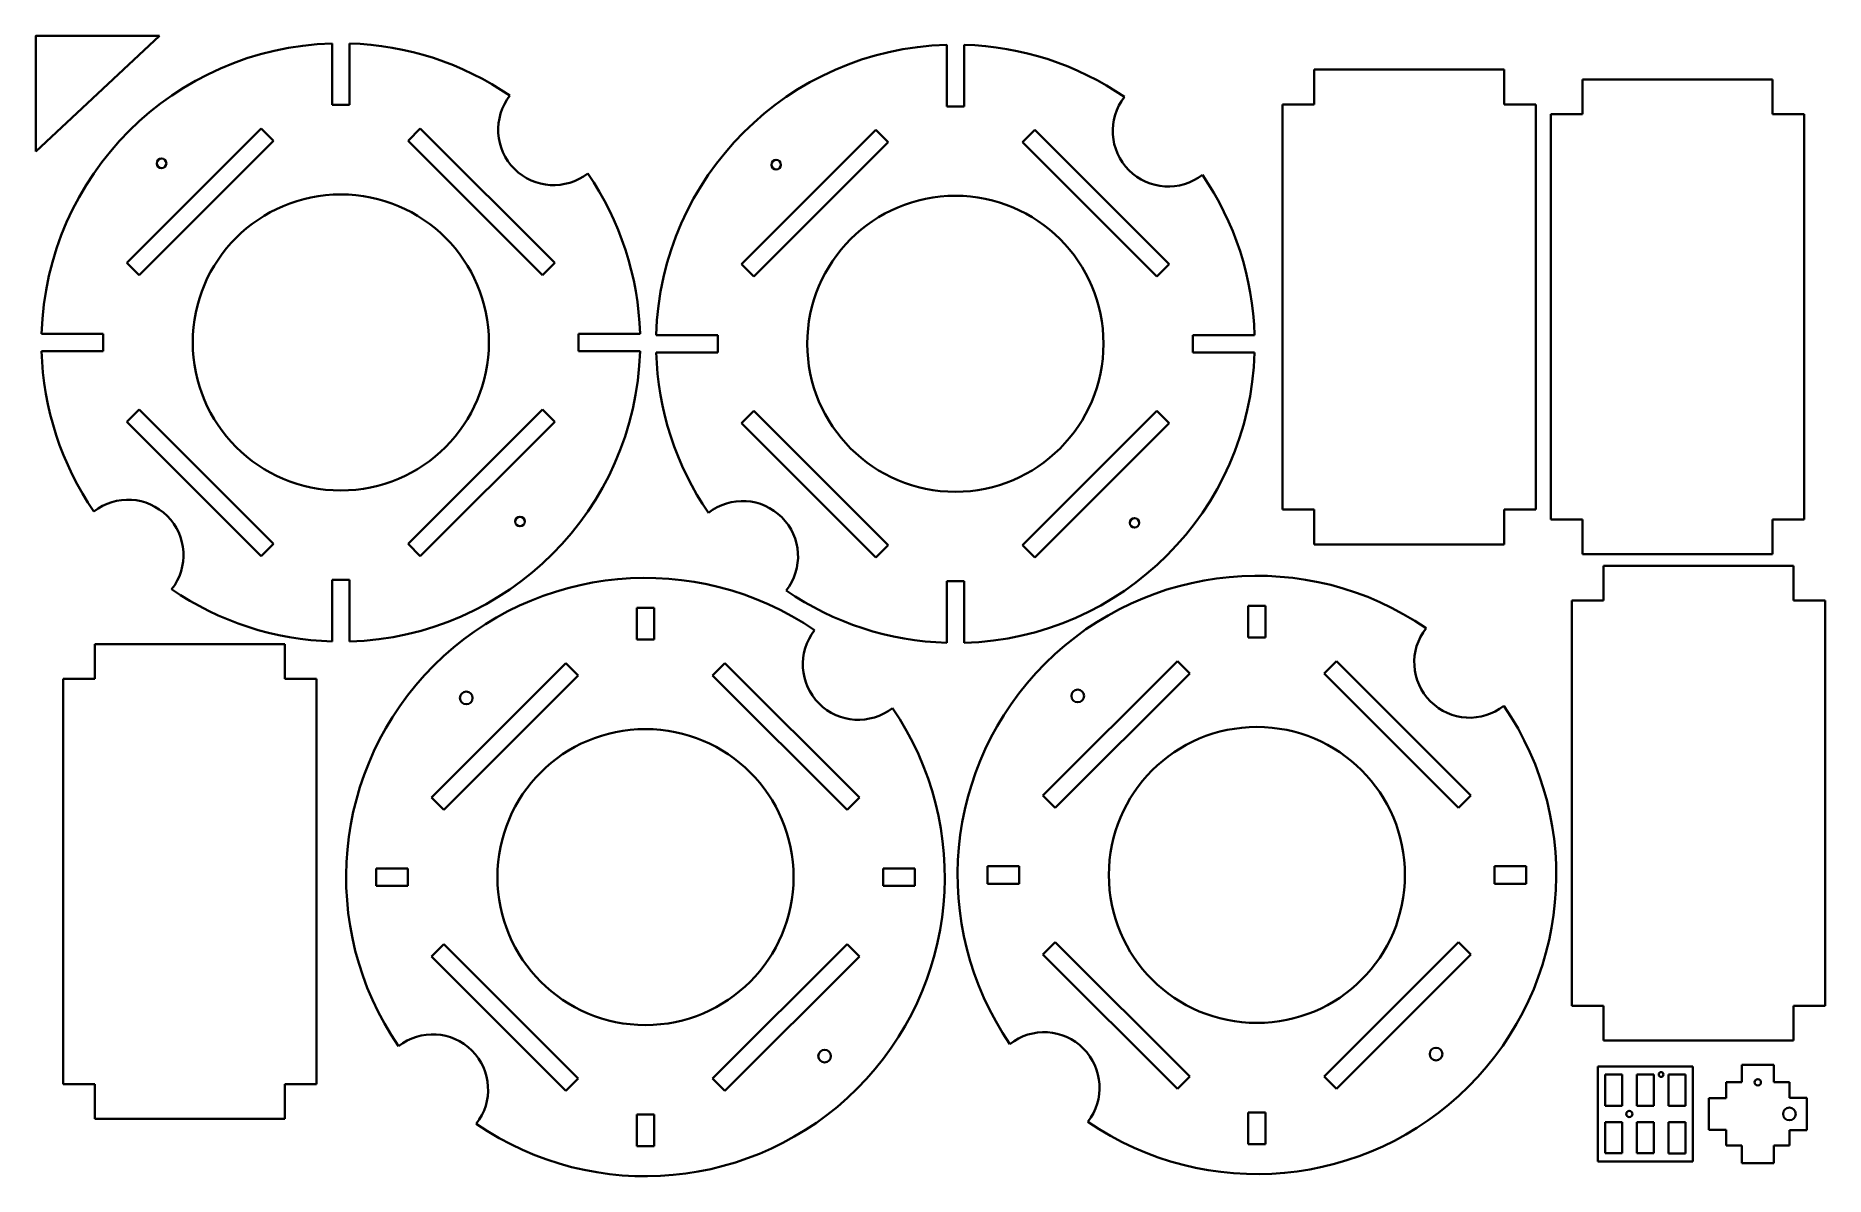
# Model space of a CAD drawing. Extents: x 9 to 574, y 51 to 411.
import ezdxf

# ---------------------------------------------------------------- set-up
doc = ezdxf.new("R2010")
doc.units = 0

msp = doc.modelspace()

# ---------------------------------------------------------------- linework, layer by layer
at = {"color": 7, "lineweight": 35}
for p, q in [((9.411594, 410.785034), (9.411594, 374.198761)), ((9.411594, 410.785034), (48.439434, 410.785034)), ((48.439434, 410.785034), (9.411594, 374.198761)), ((412.956818, 400.115967), (472.956818, 400.115967)), ((497.710571, 396.993073), (557.710571, 396.993073)), ((402.956818, 389.115967), (402.956818, 261.115967)), ((482.956818, 389.115967), (482.956818, 261.115967)), ((487.710571, 385.993073), (487.710571, 257.993073)), ((567.710571, 385.993073), (567.710571, 257.993073)), ((38.1744, 339.020172), (80.6008, 381.446564)), ((173.231781, 339.020172), (130.805389, 381.446564)), ((232.189758, 338.596436), (274.61615, 381.022827)), ((367.247131, 338.596436), (324.82074, 381.022827)), ((84.489891, 377.557495), (42.063484, 335.131073)), ((126.916298, 377.557495), (169.342712, 335.131073)), ((278.505249, 377.133759), (236.078827, 334.707336)), ((320.931641, 377.133759), (363.358063, 334.707336)), ((38.1744, 288.815582), (80.6008, 246.389191)), ((84.489891, 250.278259), (42.063484, 292.704681)), ((126.916298, 250.278259), (169.342712, 292.704681)), ((173.231781, 288.815582), (130.805389, 246.389191)), ((232.189758, 288.391846), (274.61615, 245.965454)), ((278.505249, 249.854523), (236.078827, 292.280945)), ((320.931641, 249.854523), (363.358063, 292.280945)), ((367.247131, 288.391846), (324.82074, 245.965454)), ((412.956818, 250.115967), (472.956818, 250.115967)), ((497.710571, 246.993073), (557.710571, 246.993073)), ((504.316772, 243.369705), (564.316772, 243.369705)), ((494.316772, 232.369705), (494.316772, 104.369705)), ((574.316772, 232.369705), (574.316772, 104.369705)), ((28.016251, 218.637482), (88.016251, 218.637482)), ((134.348755, 170.149277), (176.775162, 212.575684)), ((269.406158, 170.149277), (226.979752, 212.575684)), ((327.377655, 170.80986), (369.804047, 213.236267)), ((373.693146, 209.347168), (331.266724, 166.920776)), ((416.119537, 209.347168), (458.545959, 166.920776)), ((462.435028, 170.80986), (420.008636, 213.236267)), ((18.016251, 207.637482), (18.016251, 79.637482)), ((98.016251, 207.637482), (98.016251, 79.637482)), ((180.664246, 208.686584), (138.237854, 166.260193)), ((223.090668, 208.686584), (265.517059, 166.260193)), ((373.693146, 82.067955), (331.266724, 124.494362)), ((416.119537, 82.067955), (458.545959, 124.494362)), ((134.348755, 119.944687), (176.775162, 77.518288)), ((180.664246, 81.407372), (138.237854, 123.833778)), ((223.090668, 81.407372), (265.517059, 123.833778)), ((269.406158, 119.944687), (226.979752, 77.518288)), ((327.377655, 120.60527), (369.804047, 78.178871)), ((462.435028, 120.60527), (420.008636, 78.178871)), ((504.316772, 93.369705), (564.316772, 93.369705)), ((28.016251, 68.637482), (88.016251, 68.637482))]:
    msp.add_line(p, q, dxfattribs=at)
at = {"color": 7, "lineweight": 35, "ltscale": 0.4865}
for p, q in [((102.953094, 408.377869), (102.953094, 388.917877)), ((108.453094, 408.377869), (108.453094, 388.917877))]:
    msp.add_line(p, q, dxfattribs=at)
at = {"color": 7, "lineweight": 35, "ltscale": 0.486499}
for p, q in [((296.968445, 407.954102), (296.968445, 388.494141)), ((302.468445, 407.954102), (302.468445, 388.494141)), ((11.243118, 316.667877), (30.703094, 316.667877)), ((200.163071, 316.667877), (180.703094, 316.667877)), ((11.243118, 311.167877), (30.703094, 311.167877)), ((200.163071, 311.167877), (180.703094, 311.167877)), ((205.258469, 316.244141), (224.718445, 316.244141)), ((205.258469, 310.744141), (224.718445, 310.744141)), ((394.178406, 316.244141), (374.718445, 316.244141)), ((394.178406, 310.744141), (374.718445, 310.744141)), ((102.953094, 219.457901), (102.953094, 238.917877)), ((108.453094, 219.457901), (108.453094, 238.917877)), ((296.968445, 219.034164), (296.968445, 238.494141)), ((302.468445, 219.034164), (302.468445, 238.494141))]:
    msp.add_line(p, q, dxfattribs=at)
at = {"color": 7, "lineweight": 35, "ltscale": 0.275}
for p, q in [((412.956818, 389.115967), (412.956818, 400.115967)), ((472.956818, 389.115967), (472.956818, 400.115967)), ((497.710571, 385.993073), (497.710571, 396.993073)), ((557.710571, 385.993073), (557.710571, 396.993073)), ((412.956818, 261.115967), (412.956818, 250.115967)), ((472.956818, 261.115967), (472.956818, 250.115967)), ((497.710571, 257.993073), (497.710571, 246.993073)), ((557.710571, 257.993073), (557.710571, 246.993073)), ((504.316772, 232.369705), (504.316772, 243.369705)), ((564.316772, 232.369705), (564.316772, 243.369705)), ((28.016251, 207.637482), (28.016251, 218.637482)), ((88.016251, 207.637482), (88.016251, 218.637482)), ((504.316772, 104.369705), (504.316772, 93.369705)), ((564.316772, 104.369705), (564.316772, 93.369705)), ((28.016251, 79.637482), (28.016251, 68.637482)), ((88.016251, 79.637482), (88.016251, 68.637482))]:
    msp.add_line(p, q, dxfattribs=at)
at = {"color": 7, "lineweight": 35, "ltscale": 0.1375}
for p, q in [((102.953094, 388.917877), (108.453094, 388.917877)), ((296.968445, 388.494141), (302.468445, 388.494141)), ((84.489891, 377.557495), (80.6008, 381.446564)), ((126.916298, 377.557495), (130.805389, 381.446564)), ((278.505249, 377.133759), (274.61615, 381.022827)), ((320.931641, 377.133759), (324.82074, 381.022827)), ((42.063484, 335.131073), (38.1744, 339.020172)), ((169.342712, 335.131073), (173.231781, 339.020172)), ((236.078827, 334.707336), (232.189758, 338.596436)), ((363.358063, 334.707336), (367.247131, 338.596436)), ((30.703094, 316.667877), (30.703094, 311.167877)), ((180.703094, 316.667877), (180.703094, 311.167877)), ((224.718445, 316.244141), (224.718445, 310.744141)), ((374.718445, 316.244141), (374.718445, 310.744141)), ((42.063484, 292.704681), (38.1744, 288.815582)), ((169.342712, 292.704681), (173.231781, 288.815582)), ((236.078827, 292.280945), (232.189758, 288.391846)), ((363.358063, 292.280945), (367.247131, 288.391846)), ((84.489891, 250.278259), (80.6008, 246.389191)), ((126.916298, 250.278259), (130.805389, 246.389191)), ((278.505249, 249.854523), (274.61615, 245.965454)), ((320.931641, 249.854523), (324.82074, 245.965454)), ((102.953094, 238.917877), (108.453094, 238.917877)), ((296.968445, 238.494141), (302.468445, 238.494141)), ((199.127457, 230.046982), (204.627457, 230.046982)), ((392.156342, 230.707565), (397.656342, 230.707565)), ((397.656342, 220.707565), (392.156342, 220.707565)), ((204.627457, 220.046982), (199.127457, 220.046982)), ((180.664246, 208.686584), (176.775162, 212.575684)), ((223.090668, 208.686584), (226.979752, 212.575684)), ((373.693146, 209.347168), (369.804047, 213.236267)), ((416.119537, 209.347168), (420.008636, 213.236267)), ((138.237854, 166.260193), (134.348755, 170.149277)), ((265.517059, 166.260193), (269.406158, 170.149277)), ((331.266724, 166.920776), (327.377655, 170.80986)), ((458.545959, 166.920776), (462.435028, 170.80986)), ((116.877457, 147.796982), (116.877457, 142.296982)), ((126.877457, 142.296982), (126.877457, 147.796982)), ((276.877441, 142.296982), (276.877441, 147.796982)), ((286.877441, 147.796982), (286.877441, 142.296982)), ((309.906342, 148.457565), (309.906342, 142.957565)), ((319.906342, 142.957565), (319.906342, 148.457565)), ((469.906342, 142.957565), (469.906342, 148.457565)), ((479.906342, 148.457565), (479.906342, 142.957565)), ((331.266724, 124.494362), (327.377655, 120.60527)), ((458.545959, 124.494362), (462.435028, 120.60527)), ((138.237854, 123.833778), (134.348755, 119.944687)), ((265.517059, 123.833778), (269.406158, 119.944687)), ((180.664246, 81.407372), (176.775162, 77.518288)), ((223.090668, 81.407372), (226.979752, 77.518288)), ((373.693146, 82.067955), (369.804047, 78.178871)), ((416.119537, 82.067955), (420.008636, 78.178871)), ((204.627457, 70.046982), (199.127457, 70.046982)), ((397.656342, 70.707565), (392.156342, 70.707565)), ((199.127457, 60.046982), (204.627457, 60.046982)), ((392.156342, 60.707565), (397.656342, 60.707565))]:
    msp.add_line(p, q, dxfattribs=at)
at = {"color": 7, "lineweight": 35, "ltscale": 0.25}
for p, q in [((402.956818, 389.115967), (412.956818, 389.115967)), ((482.956818, 389.115967), (472.956818, 389.115967)), ((487.710571, 385.993073), (497.710571, 385.993073)), ((567.710571, 385.993073), (557.710571, 385.993073)), ((402.956818, 261.115967), (412.956818, 261.115967)), ((482.956818, 261.115967), (472.956818, 261.115967)), ((487.710571, 257.993073), (497.710571, 257.993073)), ((567.710571, 257.993073), (557.710571, 257.993073)), ((494.316772, 232.369705), (504.316772, 232.369705)), ((574.316772, 232.369705), (564.316772, 232.369705)), ((199.127457, 220.046982), (199.127457, 230.046982)), ((204.627457, 230.046982), (204.627457, 220.046982)), ((392.156342, 220.707565), (392.156342, 230.707565)), ((397.656342, 230.707565), (397.656342, 220.707565)), ((18.016251, 207.637482), (28.016251, 207.637482)), ((98.016251, 207.637482), (88.016251, 207.637482)), ((126.877457, 147.796982), (116.877457, 147.796982)), ((276.877441, 147.796982), (286.877441, 147.796982)), ((319.906342, 148.457565), (309.906342, 148.457565)), ((469.906342, 148.457565), (479.906342, 148.457565)), ((116.877457, 142.296982), (126.877457, 142.296982)), ((286.877441, 142.296982), (276.877441, 142.296982)), ((309.906342, 142.957565), (319.906342, 142.957565)), ((479.906342, 142.957565), (469.906342, 142.957565)), ((494.316772, 104.369705), (504.316772, 104.369705)), ((574.316772, 104.369705), (564.316772, 104.369705)), ((18.016251, 79.637482), (28.016251, 79.637482)), ((98.016251, 79.637482), (88.016251, 79.637482)), ((199.127457, 70.046982), (199.127457, 60.046982)), ((204.627457, 60.046982), (204.627457, 70.046982)), ((392.156342, 70.707565), (392.156342, 60.707565)), ((397.656342, 60.707565), (397.656342, 70.707565))]:
    msp.add_line(p, q, dxfattribs=at)
at = {"color": 5, "lineweight": 35}
for p, q in [((502.525574, 85.210068), (532.525574, 85.210068)), ((502.525574, 55.210068), (502.525574, 85.210068)), ((532.525574, 85.210068), (532.525574, 55.210068)), ((532.525574, 55.210068), (502.525574, 55.210068))]:
    msp.add_line(p, q, dxfattribs=at)
at = {"color": 5, "lineweight": 35, "ltscale": 0.252499}
msp.add_line((547.975586, 85.710068), (558.075562, 85.710068), dxfattribs=at)
at = {"color": 5, "lineweight": 35, "ltscale": 0.1375}
for p, q in [((547.975586, 80.210068), (547.975586, 85.710068)), ((558.075562, 80.210068), (558.075562, 85.710068)), ((543.025574, 75.250069), (537.525574, 75.250069)), ((563.025574, 75.270065), (568.525574, 75.270065)), ((543.025574, 65.170067), (537.525574, 65.170067)), ((563.025574, 65.15007), (568.525574, 65.15007)), ((547.955566, 60.210068), (547.955566, 54.710068)), ((558.095581, 60.210068), (558.095581, 54.710068))]:
    msp.add_line(p, q, dxfattribs=at)
at = {"color": 5, "lineweight": 35, "ltscale": 0.2475}
for p, q in [((504.825562, 72.760071), (504.825562, 82.660065)), ((510.225586, 82.660065), (510.225586, 72.760071))]:
    msp.add_line(p, q, dxfattribs=at)
at = {"color": 5, "lineweight": 35, "ltscale": 0.135001}
for p, q in [((504.825562, 82.660065), (510.225586, 82.660065)), ((510.225586, 72.760071), (504.825562, 72.760071))]:
    msp.add_line(p, q, dxfattribs=at)
at = {"color": 5, "lineweight": 35, "ltscale": 0.248}
for p, q in [((514.815552, 72.750069), (514.815552, 82.670067)), ((520.235596, 82.670067), (520.235596, 72.750069))]:
    msp.add_line(p, q, dxfattribs=at)
at = {"color": 5, "lineweight": 35, "ltscale": 0.135501}
for p, q in [((514.815552, 82.670067), (520.235596, 82.670067)), ((520.235596, 72.750069), (514.815552, 72.750069))]:
    msp.add_line(p, q, dxfattribs=at)
at = {"color": 5, "lineweight": 35, "ltscale": 0.2485}
for p, q in [((524.805603, 72.740067), (524.805603, 82.680069)), ((530.245544, 82.680069), (530.245544, 72.740067))]:
    msp.add_line(p, q, dxfattribs=at)
at = {"color": 5, "lineweight": 35, "ltscale": 0.135999}
for p, q in [((524.805603, 82.680069), (530.245544, 82.680069)), ((530.245544, 72.740067), (524.805603, 72.740067))]:
    msp.add_line(p, q, dxfattribs=at)
at = {"color": 5, "lineweight": 35, "ltscale": 0.12375}
for p, q in [((547.975586, 80.210068), (543.025574, 80.210068)), ((558.075562, 80.210068), (563.025574, 80.210068))]:
    msp.add_line(p, q, dxfattribs=at)
at = {"color": 5, "lineweight": 35, "ltscale": 0.124}
for p, q in [((543.025574, 80.210068), (543.025574, 75.250069)), ((543.025574, 60.210068), (543.025574, 65.170067))]:
    msp.add_line(p, q, dxfattribs=at)
at = {"color": 5, "lineweight": 35, "ltscale": 0.1235}
for p, q in [((563.025574, 80.210068), (563.025574, 75.270065)), ((563.025574, 60.210068), (563.025574, 65.15007))]:
    msp.add_line(p, q, dxfattribs=at)
at = {"color": 5, "lineweight": 35, "ltscale": 0.252}
msp.add_line((537.525574, 65.170067), (537.525574, 75.250069), dxfattribs=at)
at = {"color": 5, "lineweight": 35, "ltscale": 0.253}
msp.add_line((568.525574, 75.270065), (568.525574, 65.15007), dxfattribs=at)
at = {"color": 5, "lineweight": 35, "ltscale": 0.246}
for p, q in [((504.85556, 57.79007), (504.85556, 67.630066)), ((510.195587, 67.630066), (510.195587, 57.79007))]:
    msp.add_line(p, q, dxfattribs=at)
at = {"color": 5, "lineweight": 35, "ltscale": 0.133501}
for p, q in [((504.85556, 67.630066), (510.195587, 67.630066)), ((510.195587, 57.79007), (504.85556, 57.79007))]:
    msp.add_line(p, q, dxfattribs=at)
at = {"color": 5, "lineweight": 35, "ltscale": 0.2465}
for p, q in [((514.845581, 57.780067), (514.845581, 67.640068)), ((520.205566, 67.640068), (520.205566, 57.780067))]:
    msp.add_line(p, q, dxfattribs=at)
at = {"color": 5, "lineweight": 35, "ltscale": 0.134}
for p, q in [((514.845581, 67.640068), (520.205566, 67.640068)), ((520.205566, 57.780067), (514.845581, 57.780067))]:
    msp.add_line(p, q, dxfattribs=at)
at = {"color": 5, "lineweight": 35, "ltscale": 0.247}
for p, q in [((524.835571, 57.770069), (524.835571, 67.65007)), ((530.215576, 67.65007), (530.215576, 57.770069))]:
    msp.add_line(p, q, dxfattribs=at)
at = {"color": 5, "lineweight": 35, "ltscale": 0.1345}
for p, q in [((524.835571, 67.65007), (530.215576, 67.65007)), ((530.215576, 57.770069), (524.835571, 57.770069))]:
    msp.add_line(p, q, dxfattribs=at)
at = {"color": 5, "lineweight": 35, "ltscale": 0.12325}
for p, q in [((543.025574, 60.210068), (547.955566, 60.210068)), ((563.025574, 60.210068), (558.095581, 60.210068))]:
    msp.add_line(p, q, dxfattribs=at)
at = {"color": 5, "lineweight": 35, "ltscale": 0.2535}
msp.add_line((558.095581, 54.710068), (547.955566, 54.710068), dxfattribs=at)
at = {"color": 7, "lineweight": 35}
for centre, radius in [((49.134552, 370.48642), 1.5), ((243.149902, 370.062683), 1.5), ((105.703094, 313.917877), 46.75), ((299.718445, 313.494141), 46.75), ((162.271637, 257.349335), 1.5), ((356.286987, 256.925598), 1.5), ((145.308914, 201.615524), 2), ((338.337799, 202.276108), 2), ((394.906342, 145.707565), 46.75), ((201.877457, 145.046982), 46.75), ((258.445984, 88.478439), 2), ((451.474884, 89.139023), 2)]:
    msp.add_circle(centre, radius, dxfattribs=at)
at = {"color": 5, "lineweight": 35}
for centre, radius in [((522.514893, 82.680069), 0.75), ((553.025574, 80.210068), 1), ((512.47052, 70.210068), 1), ((563.025574, 70.210068), 2)]:
    msp.add_circle(centre, radius, dxfattribs=at)
at = {"color": 7, "lineweight": 35}
for centre, radius, start, end in [((105.703094, 313.917877), 94.5, 91.667573, 178.332428), ((105.703094, 313.917877), 94.5, 55.593129, 88.332425), ((299.718445, 313.494141), 94.5, 91.667573, 178.332428), ((299.718445, 313.494141), 94.5, 55.593129, 88.332425), ((172.878235, 381.093018), 17.5, 141.926823, 308.073179), ((366.893585, 380.669281), 17.5, 141.926823, 308.073179), ((105.703094, 313.917877), 94.5, 1.667573, 34.40687), ((299.718445, 313.494141), 94.5, 1.667573, 34.40687), ((105.703094, 313.917877), 94.5, 181.667572, 214.406868), ((105.703094, 313.917877), 94.5, 271.667575, 358.332427), ((299.718445, 313.494141), 94.5, 181.667572, 214.406868), ((299.718445, 313.494141), 94.5, 271.667575, 358.332427), ((38.527946, 246.742737), 17.5, 321.926818, 128.073178), ((232.543304, 246.319), 17.5, 321.926818, 128.073178), ((201.877457, 145.046982), 94.5, 55.593129, 214.406868), ((394.906342, 145.707565), 94.5, 55.593129, 214.406868), ((105.703094, 313.917877), 94.5, 235.593131, 268.332427), ((299.718445, 313.494141), 94.5, 235.593131, 268.332427), ((269.052612, 212.222137), 17.5, 141.926823, 308.073179), ((462.081482, 212.882721), 17.5, 141.926823, 308.073179), ((201.877457, 145.046982), 94.5, 235.593131, 34.40687), ((394.906342, 145.707565), 94.5, 235.593131, 34.40687), ((134.702301, 77.871834), 17.5, 321.926818, 128.073178), ((327.731201, 78.532417), 17.5, 321.926818, 128.073178)]:
    msp.add_arc(centre, radius, start, end, dxfattribs=at)
at = {"color": 7, "lineweight": 5}
msp.add_point((9.411594, 410.785034), dxfattribs=at)

doc.saveas('drawing.dxf')
